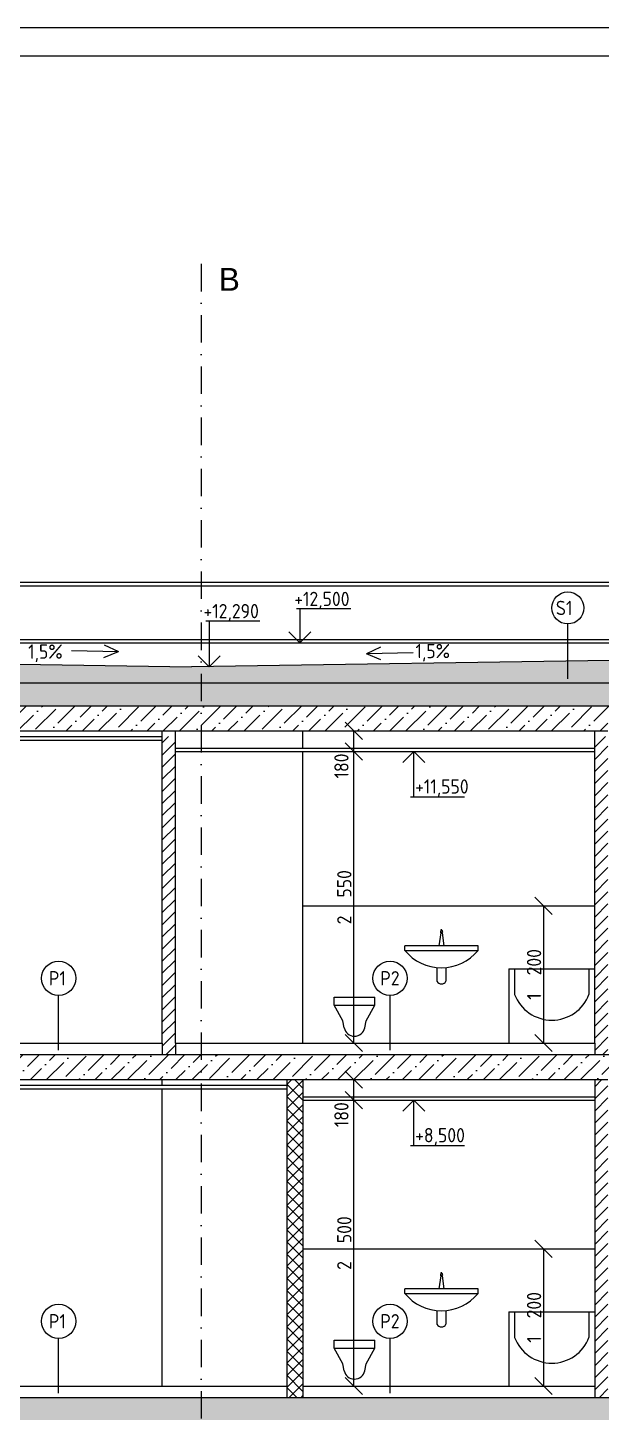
# Model space of a CAD drawing. Extents: x 3792242 to 5145247, y -1546315 to -1031918.
# Drawn here: x 3892714 to 3897728, y -1495990 to -1483880 of the extents above; entities that cross this region are included whole.
import ezdxf

# ---------------------------------------------------------------- set-up
doc = ezdxf.new("R2010")
doc.units = 0
doc.header["$MEASUREMENT"] = 0
doc.linetypes.add('BODKOCIARKOVANA_3', pattern=[5.6, 3, -1.3, 0, -1.3])
doc.layers.get('0').update_dxf_attribs({"linetype": 'CONTINUOUS'})
doc.layers.get('Defpoints').update_dxf_attribs({"color": 61, "linetype": 'CONTINUOUS'})
for name, color, linetype in [('KÓTY', 4, 'CONTINUOUS'), ('MÚRY', 1, 'CONTINUOUS'), ('OKNÁ', 143, 'CONTINUOUS'), ('osi', 253, 'CONTINUOUS'), ('TENKÁ', 7, 'CONTINUOUS'), ('ZARIADOVACIE', 144, 'CONTINUOUS'), ('ŠRAFY', 82, 'CONTINUOUS'), ('šrafy-múry', 8, 'CONTINUOUS')]:
    doc.layers.add(name, color=color, linetype=linetype)
doc.styles.add('styl1', font='arial.ttf')
doc.styles.add('STYLE1', font='isocp.shx')
doc.dimstyles.new('STANDARD-50', dxfattribs={"dimtxt": 125, "dimasz": 150, "dimexe": 10, "dimexo": 200, "dimgap": 20, "dimtad": 1, "dimdsep": 46, "dimlunit": 6, "dimtxsty": 'STYLE1', "dimblk1": 'OBLIQUE', "dimblk2": 'OBLIQUE', "dimsah": 1, "dimcen": 2.5, "dimse1": 1, "dimse2": 1, "dimadec": 0, "dimazin": 0, "dimtfac": 1, "dimtmove": 1, "dimatfit": 3, "dimldrblk": 'OBLIQUE', "dimfxl": 1, "dimtolj": 1, "dimtzin": 0, "dimarcsym": 0})
pattern_1 = [(45, (-507094, 7000), (-53.0330086, 53.0330086), [])]
pattern_2 = [(45, (-28638, 39883.5), (53.0330086, 194.4543648), [250, -50, 0, -50])]

# ---------------------------------------------------------------- blocks, each defined once
blk = doc.blocks.new('_OBLIQUE')
at = {"color": 0, "linetype": 'ByBlock'}
blk.add_line((-0.5, -0.5), (0.5, 0.5), dxfattribs=at)
blk = doc.blocks.new('*D31859')
at = {"layer": 'Defpoints', "color": 0}
for p in [(3895120, -1494560), (3895370, -1495760), (3897223, -1495760)]:
    blk.add_point(p, dxfattribs=at)
at = {"layer": 'KÓTY', "color": 0, "lineweight": -2, "ltscale": 0.25}
blk.add_line((3897223, -1494560), (3897223, -1495760), dxfattribs=at)
at = {"layer": 'KÓTY', "color": 0, "linetype": 'ByBlock', "lineweight": -2, "xscale": 150, "yscale": 150, "zscale": 150}
for p, rotation in [((3897223, -1494560), 90), ((3897223, -1495760), 270)]:
    blk.add_blockref('_OBLIQUE', p, dxfattribs=dict(at, rotation=rotation))
at = {"layer": 'KÓTY', "color": 0, "insert": (3897140, -1495160), "char_height": 125, "attachment_point": 5, "rotation": 90, "style": 'STYLE1'}
blk.add_mtext('\\A1;1ﾠ200', dxfattribs=at)
blk = doc.blocks.new('*D31860')
at = {"layer": 'Defpoints', "color": 0}
for p in [(3895312, -1493260), (3895564, -1493260), (3895312, -1495760)]:
    blk.add_point(p, dxfattribs=at)
at = {"layer": 'KÓTY', "color": 0, "lineweight": -2, "ltscale": 0.25}
blk.add_line((3895564, -1495760), (3895564, -1493260), dxfattribs=at)
at = {"layer": 'KÓTY', "color": 0, "linetype": 'ByBlock', "lineweight": -2, "xscale": 150, "yscale": 150, "zscale": 150}
for p, rotation in [((3895564, -1493260), 90), ((3895564, -1495760), 270)]:
    blk.add_blockref('_OBLIQUE', p, dxfattribs=dict(at, rotation=rotation))
at = {"layer": 'KÓTY', "color": 0, "insert": (3895481, -1494510), "char_height": 125, "attachment_point": 5, "rotation": 90, "style": 'STYLE1'}
blk.add_mtext('\\A1;2ﾠ500', dxfattribs=at)
blk = doc.blocks.new('*D31861')
at = {"layer": 'Defpoints', "color": 0}
for p in [(3895564, -1493080), (3895564, -1493080), (3895564, -1493260)]:
    blk.add_point(p, dxfattribs=at)
at = {"layer": 'KÓTY', "color": 0, "lineweight": -2, "ltscale": 0.25}
blk.add_line((3895564, -1493260), (3895564, -1493080), dxfattribs=at)
at = {"layer": 'KÓTY', "color": 0, "linetype": 'ByBlock', "lineweight": -2, "xscale": 150, "yscale": 150, "zscale": 150}
for p, rotation in [((3895564, -1493080), 90), ((3895564, -1493260), 270)]:
    blk.add_blockref('_OBLIQUE', p, dxfattribs=dict(at, rotation=rotation))
at = {"layer": 'KÓTY', "color": 0, "insert": (3895456, -1493387), "char_height": 125, "attachment_point": 5, "rotation": 90, "style": 'STYLE1'}
blk.add_mtext('\\A1;180', dxfattribs=at)
blk = doc.blocks.new('*D31885')
at = {"layer": 'Defpoints', "color": 0}
for p in [(3895120, -1491560), (3895370, -1492760), (3897223, -1492760)]:
    blk.add_point(p, dxfattribs=at)
at = {"layer": 'KÓTY', "color": 0, "lineweight": -2, "ltscale": 0.25}
blk.add_line((3897223, -1491560), (3897223, -1492760), dxfattribs=at)
at = {"layer": 'KÓTY', "color": 0, "linetype": 'ByBlock', "lineweight": -2, "xscale": 150, "yscale": 150, "zscale": 150}
for p, rotation in [((3897223, -1491560), 90), ((3897223, -1492760), 270)]:
    blk.add_blockref('_OBLIQUE', p, dxfattribs=dict(at, rotation=rotation))
at = {"layer": 'KÓTY', "color": 0, "insert": (3897140, -1492160), "char_height": 125, "attachment_point": 5, "rotation": 90, "style": 'STYLE1'}
blk.add_mtext('\\A1;1ﾠ200', dxfattribs=at)
blk = doc.blocks.new('*D31886')
at = {"layer": 'Defpoints', "color": 0}
for p in [(3895312, -1490210), (3895564, -1490210), (3895312, -1492760)]:
    blk.add_point(p, dxfattribs=at)
at = {"layer": 'KÓTY', "color": 0, "lineweight": -2, "ltscale": 0.25}
blk.add_line((3895564, -1492760), (3895564, -1490210), dxfattribs=at)
at = {"layer": 'KÓTY', "color": 0, "linetype": 'ByBlock', "lineweight": -2, "xscale": 150, "yscale": 150, "zscale": 150}
for p, rotation in [((3895564, -1490210), 90), ((3895564, -1492760), 270)]:
    blk.add_blockref('_OBLIQUE', p, dxfattribs=dict(at, rotation=rotation))
at = {"layer": 'KÓTY', "color": 0, "insert": (3895481, -1491485), "char_height": 125, "attachment_point": 5, "rotation": 90, "style": 'STYLE1'}
blk.add_mtext('\\A1;2ﾠ550', dxfattribs=at)
blk = doc.blocks.new('*D31887')
at = {"layer": 'Defpoints', "color": 0}
for p in [(3895564, -1490030), (3895564, -1490030), (3895564, -1490210)]:
    blk.add_point(p, dxfattribs=at)
at = {"layer": 'KÓTY', "color": 0, "lineweight": -2, "ltscale": 0.25}
blk.add_line((3895564, -1490210), (3895564, -1490030), dxfattribs=at)
at = {"layer": 'KÓTY', "color": 0, "linetype": 'ByBlock', "lineweight": -2, "xscale": 150, "yscale": 150, "zscale": 150}
for p, rotation in [((3895564, -1490030), 90), ((3895564, -1490210), 270)]:
    blk.add_blockref('_OBLIQUE', p, dxfattribs=dict(at, rotation=rotation))
at = {"layer": 'KÓTY', "color": 0, "insert": (3895456, -1490337), "char_height": 125, "attachment_point": 5, "rotation": 90, "style": 'STYLE1'}
blk.add_mtext('\\A1;180', dxfattribs=at)

msp = doc.modelspace()

# ---------------------------------------------------------------- hatches: boundary and pattern name
at = {"layer": 'ŠRAFY'}
h = msp.add_hatch(dxfattribs=at)
h.set_pattern_fill('SQUARE', color=256, scale=300)
h.paths.add_polyline_path([(3891255, -1489610.27), (3899570.459, -1489610.27), (3902645, -1489610.27), (3902645, -1489342.77), (3897434.5, -1489420.928), (3894301.853, -1489467.918), (3894299.5, -1489470.27), (3894297.217, -1489467.987), (3894145, -1489470.27), (3891255, -1489426.92)])
h.paths.add_polyline_path([(3899519.302, -1489383.559), (3900063.602, -1489383.559), (3900063.602, -1489583.673), (3899519.302, -1489583.673)], flags=24)
h.paths.add_polyline_path([(3901629, -1489450.799), (3901629, -1489163.201), (3901879, -1489163.201), (3901879, -1489450.799)], flags=9)
h.paths.add_polyline_path([(3891377, -1489735.32), (3891377, -1489435.221), (3891627, -1489435.221), (3891627, -1489735.32)], flags=9)
h.paths.add_polyline_path([(3901629, -1489450.799), (3901629, -1489163.201), (3901879, -1489163.201), (3901879, -1489450.799)], flags=9)
h = msp.add_hatch(dxfattribs=at)
h.set_pattern_fill('SQUARE', color=256, scale=300)
h.paths.add_polyline_path([(3891255, -1489810.27), (3899570.459, -1489810.27), (3899570.459, -1489610.27), (3891255, -1489610.27)])
h.paths.add_polyline_path([(3891274.5, -1490013.319), (3891274.5, -1489725.721), (3891524.5, -1489725.721), (3891524.5, -1490013.319)], flags=9)
at = {"layer": 'ŠRAFY', "ltscale": 0.25}
h = msp.add_hatch(dxfattribs=at)
h.set_pattern_fill('ANSI31', color=256, scale=600, style=0)
h.set_pattern_definition(pattern_1)
h.paths.add_polyline_path([(3894005, -1492860.27), (3894005, -1492760.27), (3894005, -1490080.27), (3893890, -1490080.27), (3893890, -1492760.27), (3893890, -1492860.27)])
h = msp.add_hatch(dxfattribs=at)
h.set_pattern_fill('ANSI31', color=256, scale=600, style=0)
h.set_pattern_definition(pattern_1)
h.paths.add_polyline_path([(3897785, -1492860.27), (3897785, -1492760.27), (3897785, -1490080.27), (3897670, -1490080.27), (3897670, -1492760.27), (3897670, -1492860.27)])
h = msp.add_hatch(dxfattribs=at)
h.set_pattern_fill('ANSI37', color=256, scale=600, style=0)
h.set_pattern_definition([(45, (-3996119.184, 236390.784), (-53.0330086, 53.0330086), []), (135, (-3996119.184, 236390.784), (-53.0330086, -53.0330086), [])])
h.paths.add_polyline_path([(3895120, -1495760.27), (3895120, -1493080.27), (3894980, -1493080.27), (3894980, -1495760.27), (3894980, -1495860.27), (3895120, -1495860.27)])
h = msp.add_hatch(dxfattribs=at)
h.set_pattern_fill('ANSI31', color=256, scale=600, style=0)
h.set_pattern_definition(pattern_1)
h.paths.add_polyline_path([(3897785, -1495860.27), (3897785, -1495760.27), (3897785, -1493080.27), (3897670, -1493080.27), (3897670, -1495760.27), (3897670, -1495860.27)])
at = {"layer": 'šrafy-múry'}
h = msp.add_hatch(dxfattribs=at)
h.set_pattern_fill('ANSI36', color=253, scale=800, angle=180)
h.set_pattern_definition([(45, (-28638, 39933.5), (53.0330086, 194.4543648), [250, -50, 0, -50])])
h.paths.add_polyline_path([(3891055, -1490030.27), (3891375, -1490030.27), (3893890, -1490030.27), (3894005, -1490030.27), (3897670, -1490030.27), (3897785, -1490030.27), (3902665, -1490030.27), (3902665, -1490280.27), (3903005, -1490280.27), (3903005, -1488860.27), (3902845, -1488860.27), (3902845, -1489810.27), (3902645, -1489810.27), (3891255, -1489810.27), (3891055, -1489810.27), (3891055, -1489360.27), (3890975, -1489360.27), (3890805, -1489360.27), (3890805, -1489810.27), (3890805, -1490030.27)])
h = msp.add_hatch(dxfattribs=at)
h.set_pattern_fill('ANSI36', color=253, scale=800, angle=180)
h.set_pattern_definition(pattern_2)
h.paths.add_polyline_path([(3890945, -1493080.27), (3894980, -1493080.27), (3895120, -1493080.27), (3897670, -1493080.27), (3897785, -1493080.27), (3902665, -1493080.27), (3902665, -1493330.27), (3903005, -1493330.27), (3903005, -1492860.27), (3890885, -1492860.27), (3890885, -1493080.27)])
h = msp.add_hatch(dxfattribs=at)
h.set_pattern_fill('ANSI36', color=253, scale=800, angle=180)
h.set_pattern_definition(pattern_2)
h.paths.add_polyline_path([(3903005, -1496330.27), (3903005, -1495860.27), (3889445, -1495860.27), (3889445, -1495910.27), (3887855, -1495910.27), (3887855, -1496080.27), (3889445, -1496080.27), (3889445, -1496330.27), (3889745, -1496330.27), (3889745, -1496080.27), (3894980, -1496080.27), (3895120, -1496080.27), (3897670, -1496080.27), (3897785, -1496080.27), (3902665, -1496080.27), (3902665, -1496330.27)])

# ---------------------------------------------------------------- linework, layer by layer
at = {"layer": 'MÚRY'}
for p, q in [((3902645, -1489342.77), (3894145, -1489470.27)), ((3891255, -1489426.92), (3894145, -1489470.27)), ((3891055, -1490030.27), (3893890, -1490030.27)), ((3893890, -1492760.27), (3893890, -1490030.27)), ((3894005, -1492760.27), (3894005, -1490030.27)), ((3894005, -1490030.27), (3897670, -1490030.27)), ((3897670, -1492760.27), (3897670, -1490030.27)), ((3890805, -1492760.27), (3893890, -1492760.27)), ((3894005, -1492760.27), (3897670, -1492760.27)), ((3890945, -1493080.27), (3894980, -1493080.27)), ((3894980, -1493080.27), (3894980, -1495760.27)), ((3895120, -1493080.27), (3897670, -1493080.27)), ((3895120, -1493080.27), (3895120, -1495760.27)), ((3897670, -1493080.27), (3897670, -1495760.27)), ((3889365, -1495760.27), (3894980, -1495760.27)), ((3895120, -1495760.27), (3897670, -1495760.27))]:
    msp.add_line(p, q, dxfattribs=at)
at = {"layer": 'OKNÁ', "ltscale": 0.25}
for p, q in [((3897434.5, -1489576.27), (3897434.5, -1489094.892)), ((3892984, -1492821.838), (3892984, -1492344.162)), ((3895881, -1492821.838), (3895881, -1492344.162)), ((3892984, -1495821.838), (3892984, -1495344.162)), ((3895881, -1495821.838), (3895881, -1495344.162))]:
    msp.add_line(p, q, dxfattribs=at)
for centre, radius in [((3897434.5, -1488954.892), 140), ((3892984, -1492194.162), 150), ((3895881, -1492194.162), 150), ((3892984, -1495194.162), 150), ((3895881, -1495194.162), 150)]:
    msp.add_circle(centre, radius, dxfattribs=at)
at = {"layer": 'osi', "linetype": 'BODKOCIARKOVANA_3', "ltscale": 80}
msp.add_line((3894230, -1485946), (3894230, -1508356), dxfattribs=at)
at = {"layer": 'TENKÁ', "color": 7}
for p, q in [((3962617, -1483879.516), (3885421.311, -1483879.516)), ((3962367, -1484129.516), (3885671.311, -1484129.516))]:
    msp.add_line(p, q, dxfattribs=at)
at = {"layer": 'TENKÁ'}
for p, q in [((3889175, -1488730.27), (3899763.811, -1488730.27)), ((3889175, -1488760.27), (3899763.837, -1488760.27)), ((3891163.22, -1489230.27), (3902645, -1489230.27)), ((3891255, -1489260.27), (3902645, -1489260.27)), ((3893096.812, -1489328.371), (3893506.25, -1489335.518)), ((3893379.809, -1489388.319), (3893506.25, -1489335.518)), ((3893381.729, -1489278.336), (3893506.25, -1489335.518)), ((3895798.521, -1489298.588), (3895674, -1489355.77)), ((3896083.438, -1489348.624), (3895674, -1489355.77)), ((3895800.441, -1489408.572), (3895674, -1489355.77)), ((3891255, -1489610.27), (3902645, -1489610.27)), ((3891055, -1489810.27), (3902845, -1489810.27)), ((3891375, -1490080.27), (3893890, -1490080.27)), ((3893890, -1490030.27), (3894005, -1490030.27)), ((3897670, -1490030.27), (3897785, -1490030.27)), ((3890915, -1490110.27), (3893890, -1490110.27)), ((3894005, -1490180.27), (3897670, -1490180.27)), ((3894005, -1490210.27), (3897670, -1490210.27)), ((3893890, -1492760.27), (3893890, -1492860.27)), ((3894005, -1492760.27), (3894005, -1492860.27)), ((3897670, -1492760.27), (3897670, -1492860.27)), ((3889445, -1492860.27), (3903045, -1492860.27)), ((3890945, -1493130.27), (3894980, -1493130.27)), ((3894980, -1493080.27), (3895120, -1493080.27)), ((3897670, -1493080.27), (3897785, -1493080.27)), ((3889745, -1493160.27), (3894980, -1493160.27)), ((3895120, -1493230.27), (3897670, -1493230.27)), ((3895120, -1493260.27), (3897670, -1493260.27)), ((3894980, -1495760.27), (3894980, -1495860.27)), ((3895120, -1495760.27), (3895120, -1495860.27)), ((3897670, -1495760.27), (3897670, -1495860.27)), ((3889445, -1495860.27), (3903045, -1495860.27))]:
    msp.add_line(p, q, dxfattribs=at)
at = {"layer": 'TENKÁ', "linetype": 'ByBlock', "ltscale": 0.25}
for p, q in [((3895536.969, -1488963.27), (3895063.071, -1488963.27)), ((3895092.665, -1488963.27), (3895092.665, -1489260.27)), ((3894743.805, -1489070.27), (3894269.906, -1489070.27)), ((3894299.5, -1489070.27), (3894299.5, -1489470.27)), ((3895092.665, -1489260.27), (3894997.205, -1489164.811)), ((3895092.665, -1489260.27), (3895188.124, -1489164.811)), ((3894299.5, -1489470.27), (3894204.041, -1489374.811)), ((3894299.5, -1489470.27), (3894394.959, -1489374.811)), ((3896088.5, -1490210.27), (3895993.041, -1490305.73)), ((3896088.5, -1490210.27), (3896183.959, -1490305.73)), ((3896088.5, -1490610.27), (3896088.5, -1490210.27)), ((3896532.805, -1490610.27), (3896058.906, -1490610.27)), ((3896088.5, -1493260.27), (3895993.041, -1493355.73)), ((3896088.5, -1493260.27), (3896183.959, -1493355.73)), ((3896088.5, -1493660.27), (3896088.5, -1493260.27)), ((3896532.805, -1493660.27), (3896058.906, -1493660.27))]:
    msp.add_line(p, q, dxfattribs=at)
at = {"layer": 'TENKÁ', "ltscale": 0.25}
for p, q in [((3895120, -1490180.27), (3895120, -1490030.27)), ((3895120, -1492760.27), (3895120, -1490210.27)), ((3893890, -1493130.27), (3893890, -1493080.27)), ((3893890, -1495760.27), (3893890, -1493160.27))]:
    msp.add_line(p, q, dxfattribs=at)
at = {"layer": 'TENKÁ', "color": 9}
for p, q in [((3895120, -1491560.27), (3897670, -1491560.27)), ((3895120, -1494560.27), (3897670, -1494560.27))]:
    msp.add_line(p, q, dxfattribs=at)
at = {"layer": 'ZARIADOVACIE', "ltscale": 0.25}
for p, q in [((3896323.562, -1491797.558), (3896307.634, -1491910.895)), ((3896325.85, -1491770.405), (3896321.036, -1491791.3)), ((3896321.036, -1491791.3), (3896338.964, -1491791.3)), ((3896323.562, -1491797.558), (3896336.438, -1491797.558)), ((3896334.15, -1491770.405), (3896325.85, -1491770.405)), ((3896326, -1491797.558), (3896326, -1491791.3)), ((3896334, -1491797.558), (3896334, -1491791.3)), ((3896334.15, -1491770.405), (3896338.964, -1491791.3)), ((3896336.438, -1491797.558), (3896352.366, -1491910.895)), ((3896010, -1491950.27), (3896010, -1491910.27)), ((3896650, -1491910.27), (3896010, -1491910.27)), ((3896650, -1491950.27), (3896650, -1491910.27)), ((3896010, -1491950.27), (3896650, -1491950.27)), ((3896290, -1492100.211), (3896290, -1492220.211)), ((3896370, -1492100.211), (3896370, -1492220.211)), ((3896920, -1492110.27), (3896920, -1492760.27)), ((3896920, -1492110.27), (3897670, -1492110.27)), ((3896970, -1492110.27), (3896970, -1492335.27)), ((3897620, -1492110.27), (3897620, -1492335.27)), ((3895392.5, -1492430.27), (3895392.5, -1492360.27)), ((3895392.5, -1492360.27), (3895747.5, -1492360.27)), ((3895747.5, -1492430.27), (3895747.5, -1492360.27)), ((3895469.085, -1492565.27), (3895392.5, -1492430.27)), ((3895392.5, -1492430.27), (3895747.5, -1492430.27)), ((3895670.915, -1492565.27), (3895747.5, -1492430.27)), ((3895480, -1492627.172), (3895469.085, -1492565.27)), ((3895660, -1492627.172), (3895670.915, -1492565.27)), ((3896323.562, -1494797.558), (3896307.634, -1494910.895)), ((3896325.85, -1494770.405), (3896321.036, -1494791.3)), ((3896321.036, -1494791.3), (3896338.964, -1494791.3)), ((3896323.562, -1494797.558), (3896336.438, -1494797.558)), ((3896334.15, -1494770.405), (3896325.85, -1494770.405)), ((3896326, -1494797.558), (3896326, -1494791.3)), ((3896334, -1494797.558), (3896334, -1494791.3)), ((3896334.15, -1494770.405), (3896338.964, -1494791.3)), ((3896336.438, -1494797.558), (3896352.366, -1494910.895)), ((3896010, -1494950.27), (3896010, -1494910.27)), ((3896650, -1494910.27), (3896010, -1494910.27)), ((3896010, -1494950.27), (3896650, -1494950.27)), ((3896650, -1494950.27), (3896650, -1494910.27)), ((3896290, -1495100.211), (3896290, -1495220.211)), ((3896370, -1495100.211), (3896370, -1495220.211)), ((3896920, -1495110.27), (3896920, -1495760.27)), ((3896920, -1495110.27), (3897670, -1495110.27)), ((3896970, -1495110.27), (3896970, -1495335.27)), ((3897620, -1495110.27), (3897620, -1495335.27)), ((3895392.5, -1495430.27), (3895392.5, -1495360.27)), ((3895392.5, -1495360.27), (3895747.5, -1495360.27)), ((3895469.085, -1495565.27), (3895392.5, -1495430.27)), ((3895392.5, -1495430.27), (3895747.5, -1495430.27)), ((3895670.915, -1495565.27), (3895747.5, -1495430.27)), ((3895747.5, -1495430.27), (3895747.5, -1495360.27)), ((3895480, -1495627.172), (3895469.085, -1495565.27)), ((3895660, -1495627.172), (3895670.915, -1495565.27))]:
    msp.add_line(p, q, dxfattribs=at)
for centre, radius, start, end in [((3896330, -1491689.107), 413.045, 219.2190836, 320.7809164), ((3896330, -1492196.956), 46.269, 210.1728116, 329.8271884), ((3897295, -1492213.048), 347.222, 200.6096929, 339.3903071), ((3895570, -1492608.316), 91.954, 191.8324013, 348.1675987), ((3896330, -1494689.107), 413.045, 219.2190836, 320.7809164), ((3896330, -1495196.956), 46.269, 210.1728116, 329.8271884), ((3897295, -1495213.048), 347.222, 200.6096929, 339.3903071), ((3895570, -1495608.316), 91.954, 191.8324013, 348.1675987)]:
    msp.add_arc(centre, radius, start, end, dxfattribs=at)

# ---------------------------------------------------------------- texts
at = {"layer": 'TENKÁ', "ltscale": 0.25}
for s, height, style, p in [('B', 200, 'styl1', (3894382.054, -1486180.5)), ('+12,500', 125, 'STYLE1', (3895043.554, -1488938.249)), ('S1', 125, 'STYLE1', (3897330.196, -1489017.07)), ('+12,290', 125, 'STYLE1', (3894250.389, -1489045.249)), ('1,5%', 125, 'STYLE1', (3892717.582, -1489399.06)), ('1,5%', 125, 'STYLE1', (3896103.791, -1489394.289)), ('+11,550', 125, 'STYLE1', (3896100.343, -1490578.944)), ('P1', 125, 'STYLE1', (3892898.196, -1492256.34)), ('P2', 125, 'STYLE1', (3895795.196, -1492256.34)), ('+8,500', 125, 'STYLE1', (3896100.343, -1493628.944)), ('P1', 125, 'STYLE1', (3892898.196, -1495256.34)), ('P2', 125, 'STYLE1', (3895795.196, -1495256.34))]:
    msp.add_text(s, height=height, dxfattribs=dict(at, style=style)).set_placement(p)

# ---------------------------------------------------------------- dimensions: what is measured, and where the dimension line sits
at = {"layer": 'KÓTY', "ltscale": 0.25}
for base, p1, p2, picture, middle in [((3895564, -1490030.27), (3895564, -1490210.27), (3895564, -1490030.27), '*D31887', (3895538, -1490337)), ((3895564, -1493080.27), (3895564, -1493260.27), (3895564, -1493080.27), '*D31861', (3895538, -1493387))]:
    dim = msp.add_linear_dim(base=base, p1=p1, p2=p2, angle=90, dimstyle='STANDARD-50', override={"dimtxsty": 'STYLE1', "dimldrblk": 'OBLIQUE'}, dxfattribs=at)
    dim.commit()
    dim.dimension.update_dxf_attribs({"geometry": picture, "text_midpoint": middle, "dimtype": 160})
for base, p1, p2, picture, middle in [((3895564, -1490210.27), (3895312, -1492760.27), (3895312, -1490210.27), '*D31886', (3895481.457, -1491485.27)), ((3897222.5, -1492760.27), (3895120, -1491560.27), (3895370, -1492760.27), '*D31885', (3897139.957, -1492160.27)), ((3895564, -1493260.27), (3895312, -1495760.27), (3895312, -1493260.27), '*D31860', (3895481.457, -1494510.27)), ((3897222.5, -1495760.27), (3895120, -1494560.27), (3895370, -1495760.27), '*D31859', (3897139.957, -1495160.27))]:
    dim = msp.add_linear_dim(base=base, p1=p1, p2=p2, angle=90, dimstyle='STANDARD-50', override={"dimtxsty": 'STYLE1', "dimldrblk": 'OBLIQUE'}, dxfattribs=at)
    dim.commit()
    dim.dimension.update_dxf_attribs({"geometry": picture, "text_midpoint": middle})

doc.saveas('drawing.dxf')
